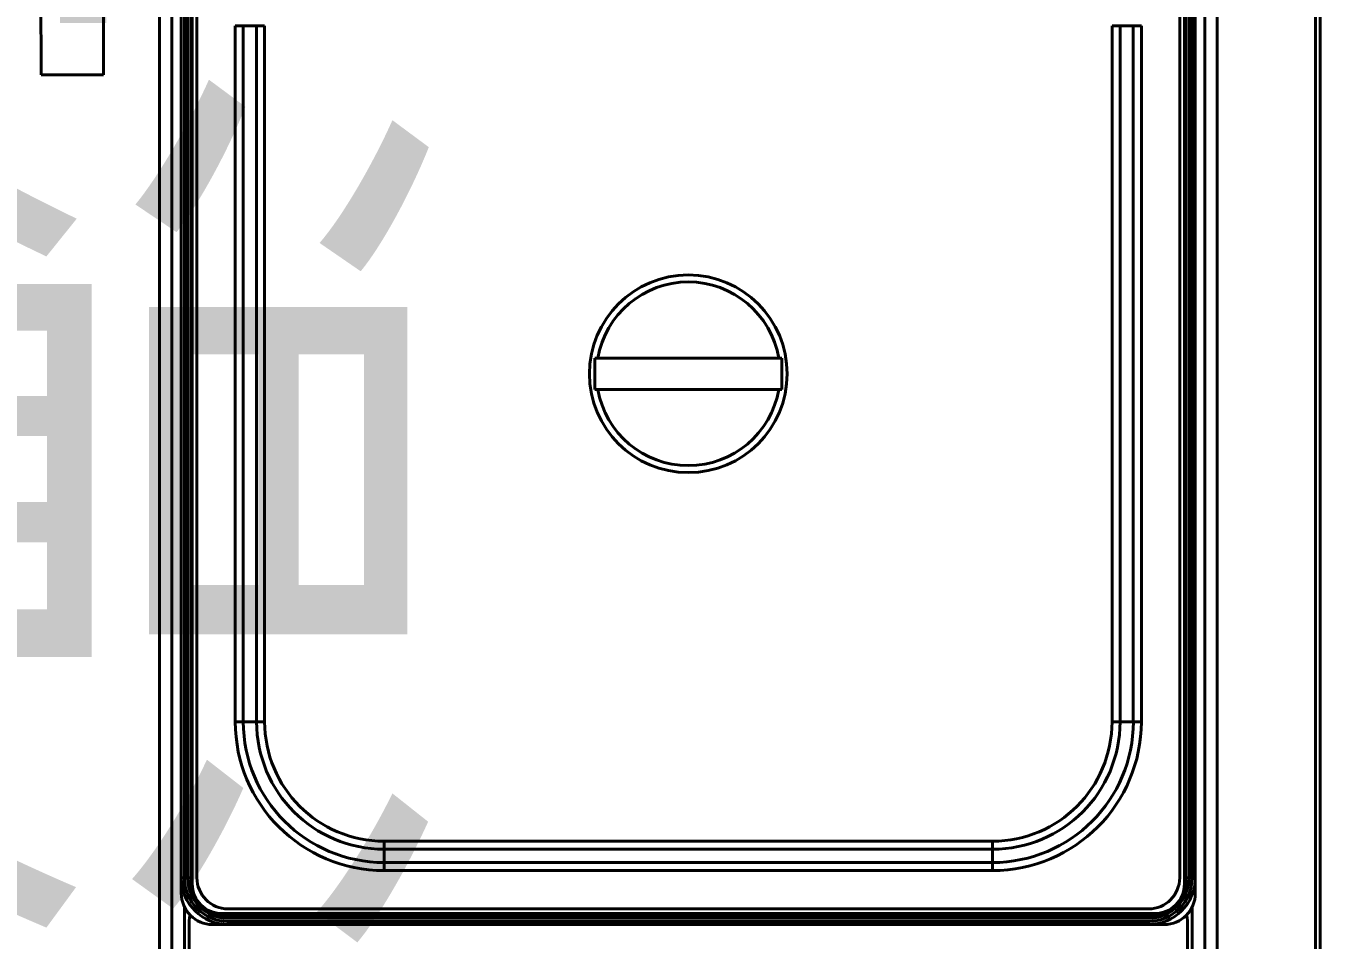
# Model space of a CAD drawing. Extents: x 1158414 to 1597620, y -840005 to -760676.
# Drawn here: x 1527422 to 1527836.8, y -807243.6 to -806950.6 of the extents above; entities that cross this region are included whole.
import ezdxf

# ---------------------------------------------------------------- set-up
doc = ezdxf.new("R2010")
doc.units = 0
doc.header["$LTSCALE"] = 1000
doc.layers.add('WS_厨房设备', color=1, linetype='Continuous')
doc.layers.add('产品名称', color=7, linetype='Continuous')
doc.styles.add('WMF-宋体1', font='')
doc.styles.get('WMF-宋体1').set_extended_font_data('SimSun')

# ---------------------------------------------------------------- blocks, each defined once
blk = doc.blocks.new('CJT_20263')
at = {"linetype": 'Continuous', "lineweight": 40}
for p, q in [((0.26, 85.2), (0.26, 861.4)), ((1.76, 85.2), (1.76, 861.4)), ((33.26, 782.2), (33.26, 138.2)), ((37.26, 138.2), (37.26, 782.2)), ((368.26, 782.2), (368.26, 138.2)), ((372.26, 138.2), (372.26, 782.2)), ((41.26, 483.94), (41.26, 505.22)), ((42.76, 502.96), (42.76, 488.35)), ((362.76, 488.35), (362.76, 502.96)), ((364.26, 505.22), (364.26, 483.94)), ((355.26, 489.58), (50.26, 489.58)), ((55.26, 489.58), (55.26, 488.58)), ((55.26, 489.58), (350.26, 489.58)), ((350.26, 489.58), (350.26, 488.58)), ((53.26, 486.81), (53.26, 486.58)), ((53.26, 486.58), (352.26, 486.58)), ((53.26, 486.58), (53.26, 486.08)), ((352.26, 486.08), (53.26, 486.08)), ((350.26, 488.58), (55.26, 488.58)), ((55.26, 487.58), (350.26, 487.58)), ((55.26, 487.58), (55.26, 486.79)), ((350.26, 487.58), (350.26, 486.79)), ((352.26, 486.81), (352.26, 486.58)), ((352.26, 486.58), (352.26, 486.08)), ((55.26, 484.75), (55.26, 484.58)), ((350.26, 484.58), (55.26, 484.58)), ((350.26, 484.75), (350.26, 484.58)), ((40.26, 479.58), (40.26, 146.58)), ((365.26, 146.58), (365.26, 479.58)), ((40.26, 151.58), (40.26, 474.58)), ((40.26, 474.58), (41.26, 474.58)), ((41.26, 474.58), (41.26, 151.58)), ((42.26, 151.58), (42.26, 474.58)), ((42.26, 474.58), (43.05, 474.58)), ((43.03, 476.58), (43.26, 476.58)), ((43.26, 149.58), (43.26, 476.58)), ((43.26, 476.58), (43.76, 476.58)), ((43.76, 476.58), (43.76, 149.58)), ((45.09, 474.58), (45.26, 474.58)), ((45.26, 474.58), (45.26, 151.58)), ((360.26, 151.58), (360.26, 474.58)), ((360.26, 474.58), (360.43, 474.58)), ((361.76, 149.58), (361.76, 476.58)), ((361.76, 476.58), (362.26, 476.58)), ((362.26, 476.58), (362.26, 149.58)), ((362.26, 476.58), (362.5, 476.58)), ((362.47, 474.58), (363.26, 474.58)), ((363.26, 474.58), (363.26, 151.58)), ((364.26, 151.58), (364.26, 474.58)), ((364.26, 474.58), (365.26, 474.58)), ((365.26, 474.58), (365.26, 151.58)), ((105.26, 472.28), (300.26, 472.28)), ((105.26, 472.28), (105.26, 469.71)), ((300.26, 469.71), (105.26, 469.71)), ((105.26, 469.71), (105.26, 465.45)), ((300.26, 469.71), (300.26, 472.28)), ((300.26, 469.71), (300.26, 465.45)), ((105.26, 465.45), (300.26, 465.45)), ((105.26, 465.45), (105.26, 462.88)), ((300.26, 465.45), (300.26, 462.88)), ((300.26, 462.88), (105.26, 462.88)), ((57.56, 201.58), (57.56, 424.58)), ((57.56, 424.58), (60.14, 424.58)), ((60.14, 424.58), (60.14, 201.58)), ((60.14, 424.58), (64.39, 424.58)), ((64.39, 201.58), (64.39, 424.58)), ((64.39, 424.58), (66.96, 424.58)), ((66.96, 424.58), (66.96, 201.58)), ((338.56, 201.58), (338.56, 424.58)), ((341.14, 424.58), (338.56, 424.58)), ((341.14, 424.58), (341.14, 201.58)), ((345.39, 424.58), (341.14, 424.58)), ((345.39, 201.58), (345.39, 424.58)), ((345.39, 424.58), (347.96, 424.58)), ((347.96, 424.58), (347.96, 201.58)), ((172.76, 318.08), (172.76, 308.08)), ((232.76, 318.08), (172.76, 318.08)), ((232.76, 308.08), (232.76, 318.08)), ((172.76, 308.08), (232.76, 308.08)), ((390.23, 217.22), (390.25, 149.24)), ((410.25, 149.24), (410.23, 217.23)), ((57.56, 201.58), (60.14, 201.58)), ((64.39, 201.58), (60.14, 201.58)), ((66.96, 201.58), (64.39, 201.58)), ((338.56, 201.58), (341.14, 201.58)), ((341.14, 201.58), (345.39, 201.58)), ((345.39, 201.58), (347.96, 201.58))]:
    blk.add_line(p, q, dxfattribs=at)
at = {"linetype": 'Continuous', "lineweight": 40, "flags": 128}
for points in [[(42.76, 488.35), (42.86, 487.38), (43.1, 486.55)], [(362.43, 486.55), (362.67, 487.38), (362.76, 488.35)], [(390.23, 217.22), (390.31, 217.22), (390.66, 217.22), (391.3, 217.22), (392.19, 217.22), (393.31, 217.22), (394.63, 217.22), (396.11, 217.23), (397.71, 217.23), (399.38, 217.23), (401.07, 217.23), (402.75, 217.23), (404.35, 217.23), (405.83, 217.23), (407.15, 217.23), (408.27, 217.23), (409.16, 217.23), (409.79, 217.23), (410.15, 217.23), (410.23, 217.23)]]:
    blk.add_lwpolyline(points, dxfattribs=at)
at = {"linetype": 'Continuous', "lineweight": 40}
blk.add_circle((202.76, 313.08), 31.68, dxfattribs=at)
for centre, radius, start, end in [((55.26, 474.58), 15, 90, 180), ((50.26, 479.58), 10, 90, 180), ((350.26, 474.58), 15, 0, 90), ((355.26, 479.58), 10, 0, 90), ((55.26, 474.58), 14, 90, 180), ((55.26, 474.58), 13, 90, 180), ((53.26, 476.58), 10, 90, 180), ((53.26, 476.58), 9.5, 90, 180), ((350.26, 474.58), 14, 0, 90), ((350.26, 474.58), 13, 0, 90), ((352.26, 476.58), 10, 0, 90), ((352.26, 476.58), 9.5, 0, 90), ((55.26, 474.58), 10, 90, 180), ((350.26, 474.58), 10, 0, 90), ((105.26, 424.58), 47.7, 90, 180), ((105.26, 424.58), 45.13, 90, 180), ((300.26, 424.58), 47.7, 0, 90), ((300.26, 424.58), 45.13, 0, 90), ((105.26, 424.58), 40.87, 90, 180), ((300.26, 424.58), 40.87, 0, 90), ((105.26, 424.58), 38.3, 90, 180), ((300.26, 424.58), 38.3, 0, 90), ((202.76, 313.08), 29.44, 9.7787, 170.2213), ((202.76, 313.08), 29.44, 189.7787, 350.2213)]:
    blk.add_arc(centre, radius, start, end, dxfattribs=at)

msp = doc.modelspace()

# ---------------------------------------------------------------- block references
at = {"layer": 'WS_厨房设备', "rotation": 180}
msp.add_blockref('CJT_20263', (1527837.08, -806749), dxfattribs=at)

# ---------------------------------------------------------------- texts
at = {"layer": '产品名称', "color": 7, "lineweight": 0, "style": 'WMF-宋体1'}
msp.add_text('保温汤池炉连柜', height=158.493, rotation=270, dxfattribs=at).set_placement((1527372.15, -806743.43))

doc.saveas('drawing.dxf')
